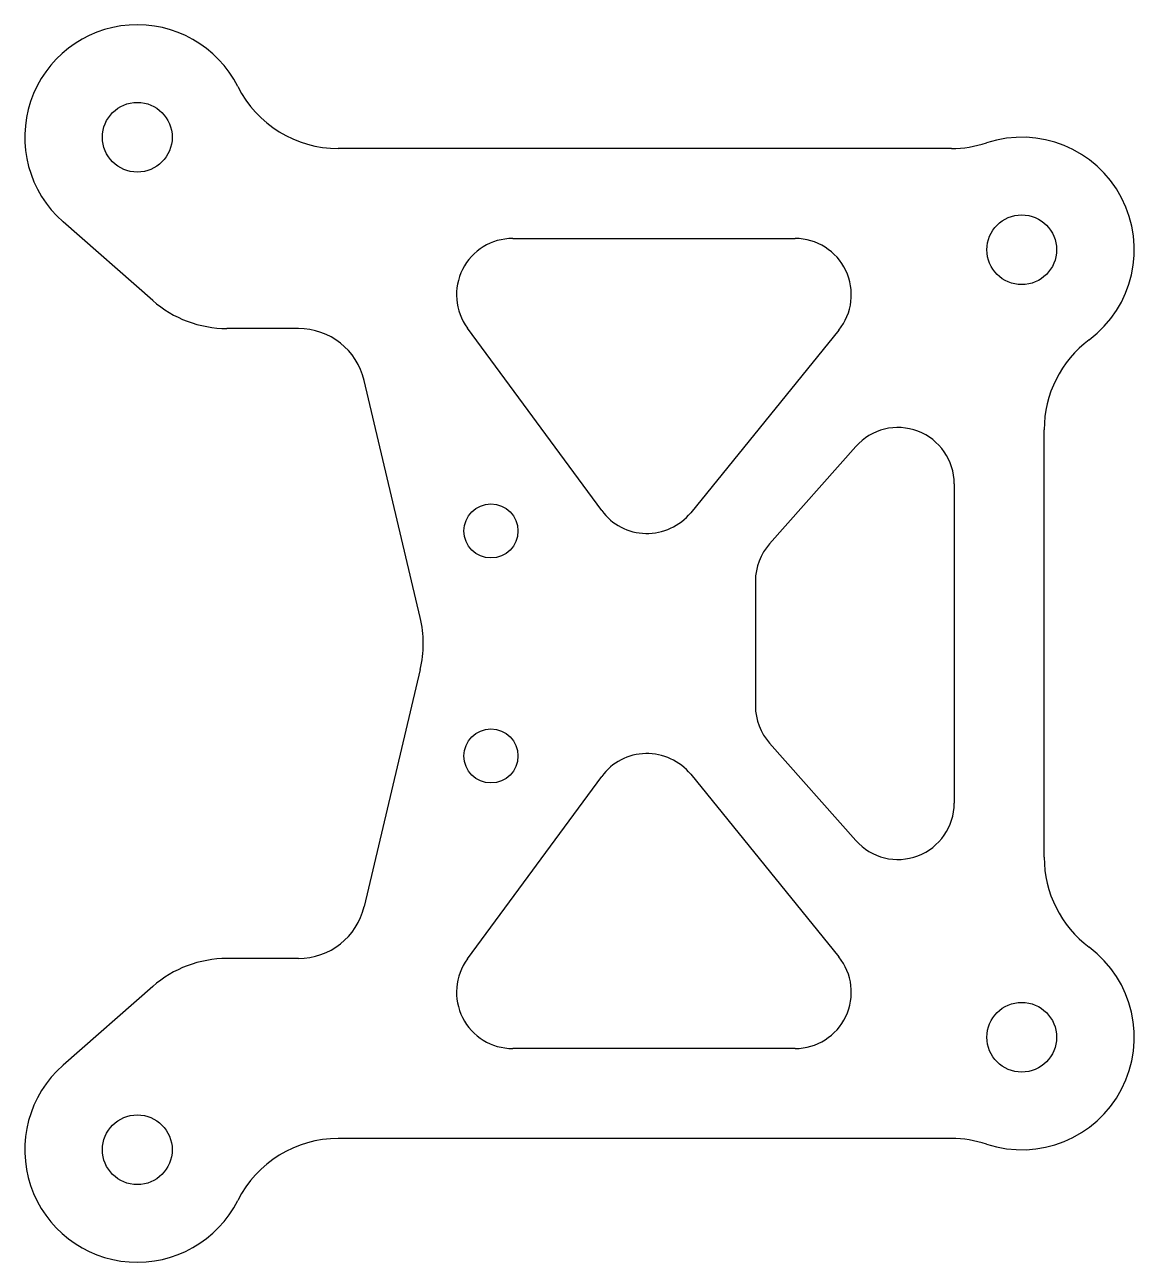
# Model space of a CAD drawing. Extents: x 20.4 to 69.6, y -17.5 to 37.5.
import ezdxf

# ---------------------------------------------------------------- set-up
doc = ezdxf.new("R2010")
doc.units = 0
doc.header["$MEASUREMENT"] = 0
doc.layers.add('VISIBLE', color=7, linetype='CONTINUOUS')

msp = doc.modelspace()

# ---------------------------------------------------------------- linework, layer by layer
at = {"layer": 'VISIBLE'}
for p, q in [((61.524, 32), (34.283, 32)), ((26.037, 25.244), (22.053, 28.744)), ((42.035, 28), (54.577, 28)), ((32.513, 24), (29.337, 24)), ((45.986, 15.907), (40.021, 24.019)), ((56.519, 23.925), (49.942, 15.814)), ((37.925, 11.16), (35.432, 21.691)), ((65.647, 0.5), (65.647, 19.5)), ((53.445, 14.434), (57.275, 18.756)), ((61.647, 17.098), (61.647, 2.902)), ((52.816, 12.776), (52.816, 7.224)), ((37.925, 8.84), (35.432, -1.691)), ((57.275, 1.244), (53.445, 5.566)), ((40.021, -4.019), (45.986, 4.093)), ((49.942, 4.186), (56.519, -3.925)), ((32.513, -4), (29.337, -4)), ((26.037, -5.244), (22.053, -8.744)), ((54.577, -8), (42.035, -8)), ((61.524, -12), (34.283, -12))]:
    msp.add_line(p, q, dxfattribs=at)
for centre, radius in [((25.353, 32.5), 1.55), ((64.647, 27.5), 1.55), ((41.067, 15), 1.2), ((41.067, 5), 1.2), ((64.647, -7.5), 1.55), ((25.353, -12.5), 1.55)]:
    msp.add_circle(centre, radius, dxfattribs=at)
for centre, radius, start, end in [((25.353, 32.5), 5, 26.7437, 228.7021), ((34.283, 37), 5, 206.7437, 270), ((64.647, 27.5), 5, 306.8699, 108.1949), ((61.524, 37), 5, 270, 288.1949), ((42.035, 25.5), 2.5, 90, 216.3316), ((54.577, 25.5), 2.5, 320.9644, 90), ((29.337, 29), 5, 228.7021, 270), ((32.513, 21), 3, 13.316, 90), ((70.647, 19.5), 5, 126.8699, 180), ((59.147, 17.098), 2.5, 0, 138.455), ((48, 17.389), 2.5, 216.3316, 320.9644), ((55.316, 12.776), 2.5, 138.455, 180), ((33.059, 10.008), 5, 359.9076, 13.316), ((33.059, 9.992), 5, 346.684, 0.0924), ((55.316, 7.224), 2.5, 180, 221.545), ((48, 2.611), 2.5, 39.0356, 143.6684), ((59.147, 2.902), 2.5, 221.545, 0), ((70.647, 0.5), 5, 180, 233.1301), ((32.513, -1), 3, 270, 346.684), ((64.647, -7.5), 5, 251.8051, 53.1301), ((29.337, -9), 5, 90, 131.2979), ((42.035, -5.5), 2.5, 143.6684, 270), ((54.577, -5.5), 2.5, 270, 39.0356), ((25.353, -12.5), 5, 131.2979, 333.2563), ((34.283, -17), 5, 90, 153.2563), ((61.524, -17), 5, 71.8051, 90)]:
    msp.add_arc(centre, radius, start, end, dxfattribs=at)

doc.saveas('drawing.dxf')
